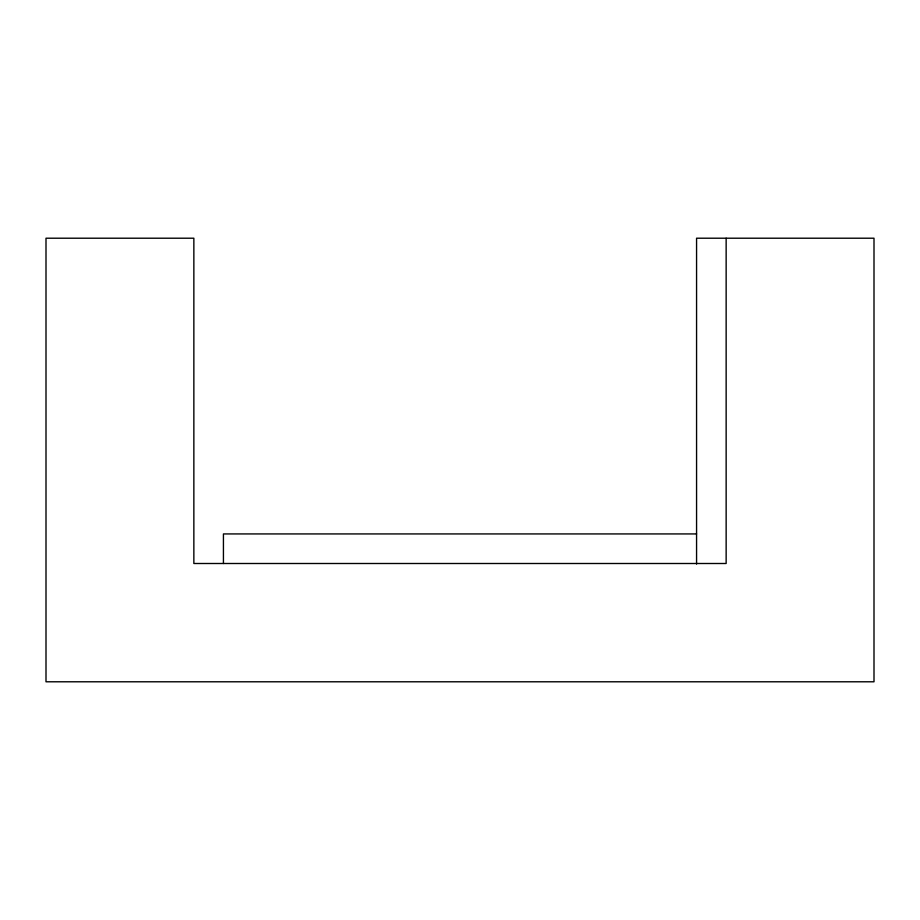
<?xml version="1.0" encoding="UTF-8"?>
<svg xmlns="http://www.w3.org/2000/svg" width="920" height="920" viewBox="0 0 920 920"><rect width="100%" height="100%" fill="white"/><g stroke="black" fill="none" stroke-linecap="round" stroke-linejoin="round"><path stroke-width="1.38" d="M696.567 533.933L223.433 533.933L223.433 563.5M726.144 238.211L726.144 563.5L193.855 563.5L193.855 238.211L46 238.211L46 681.789L874 681.789L874 238.211L696.567 238.211L696.567 564.075"/></g></svg>
